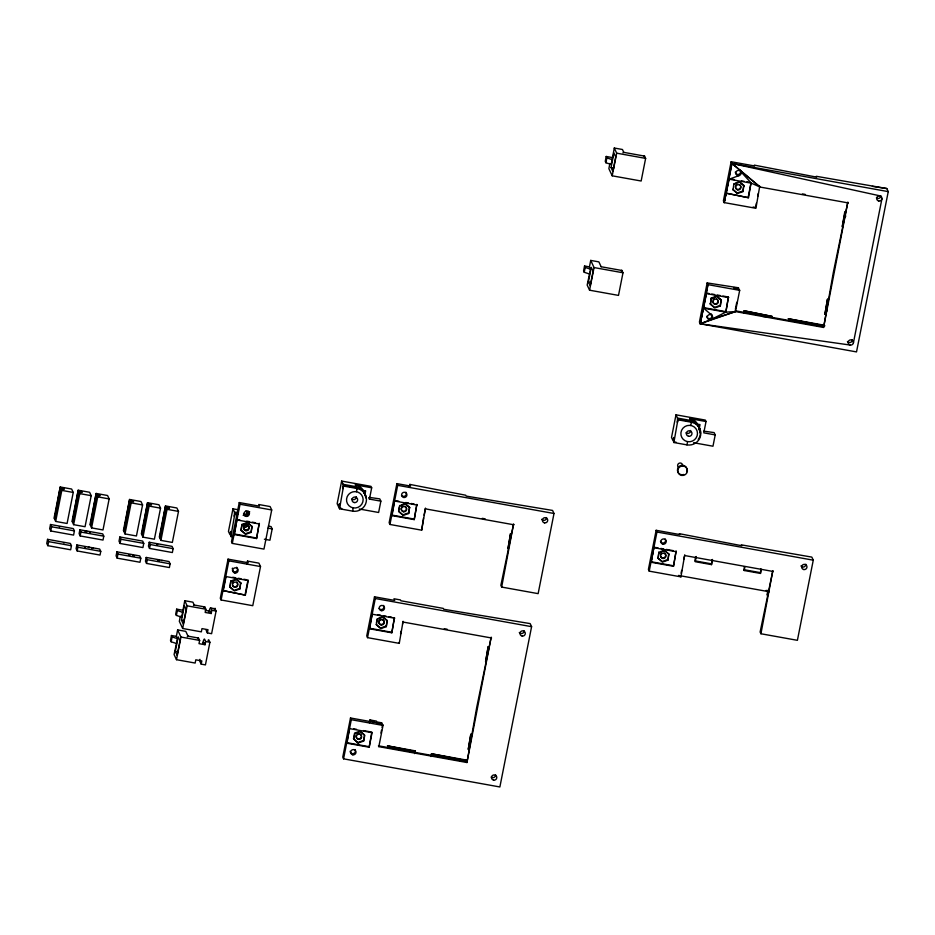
<?xml version="1.0" encoding="UTF-8"?>
<svg xmlns="http://www.w3.org/2000/svg" width="935" height="935" viewBox="0 0 935 935"><rect width="100%" height="100%" fill="white"/><g stroke="black" fill="none" stroke-linecap="round" stroke-linejoin="round"><path stroke-width="1.4" d="M759.734 186.217L755.924 208.295L724.193 202.591L731.941 163.45L731.147 161.732L754.72 165.986L754.323 165.133L816.711 177.147L816.313 176.294L886.812 188.543L888.25 191.617L856.518 351.911L700.21 323.779L699.415 322.061L707.152 282.919L738.486 287.781L738.779 288.424L733.881 287.536L734.396 288.623L739.293 289.511L739.678 290.353L735.483 311.589L700.21 323.779L707.959 284.637L707.152 282.919M47.545 539.331L46.75 543.375L47.814 545.666L70.663 549.78L71.457 545.736L70.394 543.445L47.545 539.331L48.62 541.622L47.814 545.666M50.513 524.488L49.672 528.684L50.747 530.975L73.584 535.089L74.414 530.881L73.351 528.591L50.513 524.488L51.577 526.779L50.747 530.975M60.226 486.983L54.066 518.025L54.487 518.913L60.226 486.983L71.644 489.04L73.234 492.441L67.086 523.483L55.656 521.426L54.884 519.767L61.032 488.725L64.305 489.309L63.896 488.456L60.635 487.86M55.656 521.426L61.803 490.384L61.032 488.725M78.189 490.209L72.03 521.251L72.439 522.139L78.189 490.209L89.608 492.266L91.198 495.667L85.05 526.721L73.62 524.664L72.825 522.945L78.961 491.892L82.233 492.488L81.859 491.681L78.587 491.097M73.62 524.664L79.767 493.61L78.961 491.892M76.857 544.941L76.121 548.67L77.184 550.949L100.033 555.063L100.77 551.346L99.694 549.055L76.857 544.941L77.921 547.232L77.184 550.949M79.872 529.771L79.113 533.651L80.176 535.942L103.014 540.056L103.785 536.176L102.721 533.885L79.872 529.771L80.948 532.062L80.176 535.942M85.225 531.629L87.224 531.536L85.26 531.08M96.141 493.446L89.982 524.488L90.391 525.376L96.141 493.446L107.56 495.503L109.15 498.904L103.002 529.958L91.572 527.889L90.753 526.125L96.889 495.071L100.162 495.667L96.55 494.334M89.9 533.008L90.111 531.957M91.572 527.889L97.719 496.847L96.889 495.071M116.898 551.814L116.092 555.857L117.155 558.148L140.005 562.262L140.799 558.218L139.736 555.928L116.898 551.814L117.962 554.104L117.155 558.148M119.855 536.971L119.025 541.178L120.089 543.469L142.926 547.571L143.756 543.375L142.693 541.084L119.855 536.971L120.919 539.261L120.089 543.469M129.568 499.465L123.408 530.507L123.829 531.396L129.568 499.465L140.986 501.522L142.576 504.923L136.44 535.977L125.009 533.92L124.226 532.26L130.374 501.207L133.647 501.803L133.237 500.938L129.977 500.354M125.009 533.92L131.145 502.866L130.374 501.207M128.773 554.934L130.491 554.759M147.531 502.691L141.372 533.745L141.781 534.621L147.531 502.691L158.95 504.748L160.54 508.161L154.392 539.203L142.961 537.146L142.167 535.428L148.303 504.386L151.575 504.97L151.201 504.164L147.929 503.579M142.961 537.146L149.109 506.092L148.303 504.386M146.199 557.435L145.463 561.152L146.526 563.431L169.375 567.545L170.112 563.828L169.036 561.549L146.199 557.435L147.262 559.714L146.526 563.431M149.226 542.253L148.455 546.133L149.518 548.424L172.356 552.538L173.127 548.658L172.063 546.367L149.226 542.253L150.29 544.544L149.518 548.424M156.986 544.602L157.103 544.018M157.033 544.719L157.15 544.123M157.536 544.801L157.594 544.1M165.483 505.928L159.324 536.971L159.745 537.859L165.483 505.928L176.902 507.985L178.492 511.387L172.344 542.44L160.913 540.383L160.095 538.607L166.231 507.553L169.504 508.149L165.892 506.817M160.913 540.383L167.061 509.33L166.231 507.553M176.353 636.373L171.456 635.496L170.497 640.346L171.163 641.772L176.458 643.514L177.416 638.663L176.353 636.373L177.638 629.909L185.796 631.37L188.064 636.232A11.676 1.286 -79.8 0 0 187.292 636.747M183.202 610.31L176.68 609.141L175.722 613.991L176.388 615.417L181.682 617.158L184.744 600.702L192.902 602.175L194.235 605.027L204.753 606.92L205.817 609.211L205.174 612.437L211.205 613.524L211.836 610.298L210.772 608.007L215.015 608.767L216.078 611.058L211.602 633.696L207.36 632.925L206.296 630.646A11.676 1.286 -79.8 0 1 206.132 629.734M171.163 641.772L172.122 636.922L171.456 635.496M176.388 615.417L177.346 610.567L176.68 609.141M180.361 616.165L179.333 621.331L182.664 628.484L201.341 631.85L201.972 628.612L208.002 629.699L207.36 632.925M175.312 651.414L178.199 636.864L180.011 640.755L177.124 655.306L175.312 651.414L178.036 651.905M181.495 620.209L184.37 605.658L186.182 609.55L183.307 624.101L181.495 620.209L184.207 620.7M208.073 640.487A11.676 1.286 -79.8 0 1 208.844 639.972L209.907 642.263L205.431 664.902L201.189 664.13L201.82 660.905L195.801 659.818L195.158 663.055L176.493 659.689L180.969 637.051L177.638 629.909M182.664 628.484L187.14 605.845L184.744 600.702M197.811 638.64A11.676 1.286 -79.8 0 1 198.571 638.126L199.634 640.417L199.003 643.642L205.022 644.729L205.665 641.503L204.601 639.213A11.676 1.286 -79.8 0 0 202.673 643.14M238.542 509.82L232.955 508.815L228.467 531.442L229.998 534.715L230.641 531.489L230.84 536.515L233.446 536.994M215.108 608.288L215.015 608.767A11.676 1.286 -79.8 0 0 214.255 609.281M232.955 508.815L234.475 512.088L234.334 516.377L234.965 513.14L237.583 513.607M230.84 536.515L234.965 513.14M247.506 561.093L248.278 562.776L228.047 559.142L220.298 598.271L221.104 599.99L252.766 605.693L260.514 566.552L258.925 563.15L247.506 561.093L246.945 563.887M239.255 502.551L231.506 541.681L232.301 543.399L263.962 549.102L271.711 509.961L270.121 506.56L258.703 504.503L259.486 506.186L239.255 502.551L240.05 504.257L232.301 543.399M221.104 599.99L228.853 560.848L228.047 559.142M223.196 591.13L226.071 576.579L248.266 580.577L245.379 595.127L222.927 590.558L245.379 595.127M256.587 538.537L259.194 523.413L256.587 538.537L234.393 534.539L237.011 519.416L239.781 519.918M229.952 587.227L230.805 580.997L229.952 587.227L234.346 590.943L239.851 589.003L240.704 582.774L236.321 579.057L232.184 580.506M248.617 523.39L252.169 526.756L251.048 532.412L245.543 534.352L240.891 530.063L242.013 524.406L246.139 522.945M241.16 530.636L242.013 524.406M239.851 589.003L240.704 582.774M251.048 532.412L251.901 526.183M245.122 594.555L247.997 580.004L248.266 580.577M268.38 526.125L271.103 526.615L272.167 528.906L269.935 540.22L264.383 539.226M341.649 481.069L337.161 503.708L338.692 506.98L339.335 503.743L339.534 508.78L352.577 511.129A11.676 11.465 -25 0 0 366.24 501.861A11.676 11.465 -25 0 0 357.065 488.491L356.714 487.743L343.659 485.394L343.028 488.631L343.168 484.342L341.649 481.069L371.02 486.364L371.686 487.789L369.442 499.103L380.861 501.16L378.617 512.485L359.204 508.991M339.534 508.78L343.659 485.394M352.577 511.129L353.22 507.892A8.345 8.193 -25 0 0 362.686 497.034A8.345 8.193 -25 0 0 348.556 494.498A8.345 8.193 -25 0 0 353.22 507.892M356.422 491.728L357.158 488.012M364.206 493.435L364.732 490.781M364.872 494.86L365.655 490.887L363.201 490.443L362.78 489.624A11.676 11.465 -25 0 0 355.37 484.856L356.223 486.691A11.676 11.465 -25 0 1 365.597 497.069M377.331 722.813L350.496 717.986L342.759 757.116L343.554 758.834L499.874 786.966L531.594 626.672L530.168 623.61L443.739 609.269L443.342 608.416L400.858 600.761L400.472 599.931L393.939 598.762L394.722 600.445L374.491 596.799L366.742 635.929L367.537 637.647L399.268 643.362L403.078 621.284L402.517 624.112M501.663 587.075L513.584 523.962L500.856 585.357L501.663 587.075L538.139 593.643L553.999 513.49L552.562 510.428L466.144 496.088L465.747 495.234L409.81 484.4L410.594 486.083L396.896 483.617L389.147 522.747L389.942 524.465L421.673 530.18L425.483 508.102L424.081 515.173M343.554 758.834L351.303 719.705L350.496 717.986M367.537 637.647L375.286 598.517L374.491 596.799M389.942 524.465L397.691 485.335L396.896 483.617M349.865 728.669L372.06 732.666L369.173 747.217L346.99 743.22L349.596 728.096M391.823 632.796L394.441 617.673L391.823 632.796L369.629 628.799L372.247 613.676M414.228 519.615L416.835 504.491L414.228 519.615L392.034 515.617L394.652 500.494M353.757 737.329L354.599 733.075L358.736 731.626M376.408 622.897L376.969 620.069M398.813 509.715L399.374 506.887M353.746 739.316L354.868 733.648L360.372 731.708L364.755 735.436L363.633 741.093L358.128 743.033L353.477 738.744L358.128 743.033M377.249 618.654L376.396 624.884L380.779 628.612L386.284 626.672L387.137 620.443L382.754 616.714L378.628 618.175M399.654 505.473L398.801 511.702L403.184 515.43L408.688 513.49L409.542 507.261L405.159 503.533L401.033 504.993M409.273 487.1L409.81 484.4M363.633 741.093L364.498 734.863L361.202 732.07M386.284 626.672L387.137 620.443M408.688 513.49L409.542 507.261M369.395 722.732L369.944 719.938L376.466 721.119L376.852 721.949L381.831 722.837L382.123 723.48L377.237 722.603L377.74 723.69L382.637 724.567L383.023 725.42L378.827 746.656L466.939 762.516L491.191 637.144L476.698 707.444L466.939 762.516M369.173 747.217L371.791 732.093L363.47 730.597M380.954 733.063L381.515 730.235M382.076 727.407L382.637 724.567M400.554 634.024L401.115 631.195M423.52 518.013L421.673 530.18M414.614 753.587L415.152 750.84L387.417 745.838L415.456 751.483L415.152 750.84M430.93 756.532L431.467 753.774L466.518 760.085M589.436 266.884L584.539 265.996L583.58 270.846L584.246 272.284L589.541 274.013L590.499 269.163L589.436 266.884L590.721 260.409L598.879 261.882L601.135 266.744L621.927 270.484L622.99 272.775L618.503 295.402L589.564 290.201L587.168 285.046L589.541 274.013M612.752 157.641L606.219 156.461L605.261 161.311L605.927 162.748L611.221 164.478L614.295 148.034L622.453 149.495L623.785 152.358L644.566 156.098L645.629 158.389L641.153 181.016L612.203 175.815L608.872 168.662L609.9 163.485M584.246 272.284L585.205 267.433L584.539 265.996M605.927 162.748L606.885 157.898L606.219 156.461M588.395 281.926L591.271 267.375L593.094 271.255L590.207 285.806L588.395 281.926L591.119 282.417M611.034 167.54L613.921 152.989L615.733 156.87L612.846 171.421L611.034 167.54L613.757 168.031M589.564 290.201L594.052 267.562L590.721 260.409M612.203 175.815L616.691 153.176L614.295 148.034M675.993 414.813L671.517 437.451L673.036 440.724L673.679 437.486L673.878 442.524L686.933 444.873A11.676 11.465 -25 0 0 700.596 435.605A11.676 11.465 -25 0 0 691.409 422.234L691.07 421.486L678.015 419.137L677.372 422.375L677.524 418.085L675.993 414.813L705.364 420.095L706.03 421.533L703.786 432.847L715.217 434.904L712.973 446.217L693.56 442.722M760.926 633.755L772.848 570.642L760.12 632.037L760.926 633.755L797.403 640.323L813.263 560.182L811.825 557.108L741.326 544.86L741.724 545.713L679.336 533.686L679.733 534.551L656.16 530.297L648.411 569.438L649.206 571.145L680.937 576.86L684.747 554.782M673.878 442.524L678.015 419.137M651.298 560.404L653.647 548.494M649.206 571.145L656.954 532.015L656.16 530.297M653.916 547.174L651.298 562.297L673.492 566.294L676.098 551.171L673.492 566.294M731.147 161.732L723.398 200.873L724.193 202.591L729.171 179.181L739.363 175.488M724.193 202.591L731.941 163.45L888.25 191.617M658.065 558.382L658.918 552.153L658.065 558.382L662.447 562.11L667.952 560.17L668.805 553.941L664.423 550.224L660.297 551.673M710.401 304.249L711.254 298.02L710.401 304.249L714.784 307.966L720.289 306.025L721.142 299.796L716.759 296.079L712.634 297.529M735.284 183.108L739.41 181.659L743.792 185.375L742.939 191.605L737.435 193.545L733.052 189.828L733.905 183.599M686.933 444.873L687.576 441.636A8.345 8.193 -25 0 0 697.042 430.778A8.345 8.193 -25 0 0 682.912 428.242A8.345 8.193 -25 0 0 687.576 441.636M690.766 425.472L691.503 421.743M667.952 560.17L668.805 553.941M720.289 306.025L721.142 299.796M742.939 191.605L743.792 185.375M698.562 427.166L699.076 424.525M698.959 429.925L700.011 424.63L697.557 424.186L697.136 423.356A11.676 11.465 -25 0 0 689.714 418.588L690.568 420.434A11.676 11.465 -25 0 1 699.836 429.819M823.583 327.449L833.342 272.377L847.835 202.089L823.583 327.449L735.483 311.589L725.829 312.15L728.447 297.026L722.895 296.033M748.21 197.156L751.085 182.606L748.479 197.729L726.016 193.159L748.479 197.729M739.678 290.353L707.959 284.637L700.21 323.779L710.834 319.63L725.829 312.15L728.447 297.026M681.101 573.19L681.662 570.35M683.906 559.025L684.467 556.196M735.366 309.333L736.768 302.25M755.807 206.039L756.368 203.211M757.771 196.128L758.332 193.3M743.582 313.202L744.073 310.782L772.111 316.416L763.591 316.498M695.067 559.539L695.57 556.956M696.224 556.512L695.208 561.69L711.523 564.623L712.54 559.457M711.523 564.623L711.886 559.89M761.242 569.555L760.471 573.435L744.155 570.502L744.272 567.054M744.155 570.502L744.926 566.622M760.471 573.435L760.845 568.702M767.483 591.995L767.261 595.244L768.289 590.02M824.927 314.207L827.475 299.188L824.927 314.207L827.031 310.525M845.088 212.315L842.248 226.679L844.796 211.672L845.649 216.464M853.398 342.946L881.915 198.863M134.067 555.986L133.273 555.308M159.242 560.673L159.008 560.053M157.559 560.31L158.798 559.96M157.945 560.299L158.973 560.451M93.021 548.015L91.852 548.307L93.29 548.214M88.357 547.454L89.234 547.419M59.314 526.872L59.711 526.837M161.439 560.556L162.374 560.497M734.174 184.16L739.678 182.231L744.061 185.948M733.052 189.828L732.783 189.256L737.166 192.972L742.671 191.032M711.523 298.592L717.028 296.652L721.411 300.369M710.133 303.676L714.515 307.393L720.032 305.453M242.282 524.979L247.787 523.039L252.169 526.756M240.891 530.063L245.274 533.78L250.779 531.84M399.923 506.045L405.428 504.105L409.81 507.822M398.532 511.129L402.915 514.858L408.42 512.918M231.074 581.57L236.578 579.63L240.973 583.346M229.694 586.654L234.077 590.371L239.582 588.431M377.518 619.227L383.023 617.287L387.406 621.015M376.127 624.311L380.51 628.039L386.026 626.099M659.175 552.725L664.692 550.785L669.074 554.513M657.796 557.821L662.179 561.538L667.683 559.597M357.871 742.46L363.376 740.52M92.378 548.377L92.997 548.389M735.483 311.589L710.834 319.63A2.665 2.618 -25 0 1 707.327 316.918A2.665 2.618 -25 0 1 711.348 314.885A2.665 2.618 -25 0 1 711.453 319.314M84.758 547.419L85.354 547.442M63.51 542.767L64.293 542.791M762.06 316.369L772.111 316.416L744.073 310.782M703.739 431.14L714.141 432.613L715.217 434.904M369.395 497.397L379.797 498.881L380.861 501.16M133.167 555.577L133.962 555.881M89.62 547.442L88.86 547.396M850.277 345.062A2.665 2.618 -25 0 1 848.781 340.772A2.665 2.618 -25 0 1 853.304 341.591A2.665 2.618 -25 0 1 850.277 345.062L700.21 323.779L706.521 293.602L728.704 297.599M886.812 188.543L872.367 186.392M616.691 153.176L645.629 158.389M731.673 179.111L734.442 179.613M741.385 180.864L744.155 181.355M746.925 181.857L749.706 182.36M729.171 179.181L751.354 183.178L760.12 187.058L848.232 202.93M802.37 193.896L805.21 194.41M753.084 207.021L755.527 207.453M594.052 267.562L622.99 272.775M706.252 293.041L709.022 293.532M711.804 294.034L714.574 294.537M717.344 295.039L720.125 295.53M824.576 325.275L788.123 318.706L824.787 325.894M735.085 310.747L823.197 326.607M703.377 307.592L725.56 311.589M725.829 312.15L703.634 308.164L711.722 315.153M689.714 418.588L706.03 421.533M677.524 418.085L690.568 420.434M678.354 419.885L691.409 422.234M673.527 441.776L676.145 442.243M397.691 485.335L553.999 513.49M656.954 532.015L813.263 560.182M355.37 484.856L371.686 487.789M343.168 484.342L356.223 486.691M344.01 486.142L357.065 488.491M396.031 500.739L398.813 501.242M405.743 502.492L408.513 502.995M411.295 503.486L414.065 503.988M655.295 547.419L658.076 547.922M660.846 548.424L663.616 548.927M666.398 549.418L673.329 550.668M394.909 501.067L417.103 505.064M654.173 547.746L676.367 551.743M482.32 518.341L485.171 518.843M425.869 508.944L513.981 524.804M685.133 555.624L773.245 571.495M694.81 560.836L711.126 563.77M743.757 569.649L760.073 572.582M413.96 519.042L391.765 515.045L392.034 515.617M651.029 561.725L673.223 565.722M339.183 508.032L341.789 508.5M766.092 590.417L768.932 590.92M678.529 575.434L769.33 591.785M240.05 504.257L271.711 509.961M245.543 511.083L249.738 511.831M243.614 513.724L247.53 514.437L246.676 512.59L249.388 513.081M234.475 512.088L238.39 512.789M244.105 514.788L248.02 515.489M235.316 513.888L237.922 514.355M243.147 515.29L245.765 515.758M246.711 521.169L249.493 521.672M252.263 522.162L255.033 522.665M237.28 519.989L259.462 523.986M61.803 490.384L73.234 492.441M79.767 493.61L91.198 495.667M97.719 496.847L109.15 498.904M131.145 502.866L142.576 504.923M149.109 506.092L160.54 508.161M167.061 509.33L178.492 511.387M267.889 528.135L272.167 528.906M256.319 537.964L234.124 533.967L234.393 534.539M51.577 526.779L74.414 530.881M80.948 532.062L103.785 536.176M120.919 539.261L143.756 543.375M150.29 544.544L173.127 548.658M228.853 560.848L260.514 566.552M375.286 598.517L531.594 626.672M48.62 541.622L71.457 545.736M117.962 554.104L140.799 558.218M77.921 547.232L100.77 551.346M147.262 559.714L170.112 563.828M232.745 577.257L235.515 577.76M238.285 578.262L241.066 578.753M243.836 579.256L246.606 579.758M377.798 614.669L380.568 615.172M383.338 615.674L386.12 616.177M388.89 616.668L391.66 617.17M372.516 614.248L394.699 618.245M444.289 628.706L447.129 629.22M403.476 622.126L491.576 637.997M391.555 632.224L369.36 628.226L369.629 628.799M187.14 605.845L205.817 609.211M211.836 610.298L216.078 611.058M205.314 610.368L210.13 611.245L211.205 613.524M187.736 636.104L198.255 637.997M180.969 637.051L199.634 640.417M205.665 641.503L209.907 642.263M351.303 719.705L383.023 725.42M353.757 728.844L356.527 729.347M466.729 760.716L431.467 753.774M466.542 761.674L378.43 745.803L378.827 746.656M368.904 746.644L346.721 742.647L346.99 743.22M731.941 163.45L760.12 187.058L731.941 163.45L879.812 195.812M606.885 157.898L612.18 159.628M585.205 267.433L590.499 269.163M177.346 610.567L182.641 612.308M172.122 636.922L177.416 638.663M740.707 171.514A2.665 2.618 -25 0 1 738.907 175.605A2.665 2.618 -25 0 1 735.95 172.309A2.665 2.618 -25 0 1 740.251 171L751.354 183.178M697.557 424.186L698.585 426.243A11.676 11.465 -25 0 1 699.181 429.177M680.54 576.018L680.937 576.86M368.776 497.677L369.442 499.103M363.201 490.443L364.229 492.5A11.676 11.465 -25 0 1 364.837 495.433M398.871 642.52L399.268 643.362M373.988 722.217L369.944 719.938M205.022 644.729L203.959 642.45A8.345 0.923 -79.8 0 0 203.409 642.812M201.189 664.13L200.113 661.851A11.676 1.286 -79.8 0 1 199.95 659.327M176.458 643.514L174.085 654.547L176.493 659.689M739.714 169.854A2.665 2.618 -25 0 1 739.153 174.202A2.665 2.618 -25 0 1 735.307 172.075M880.793 195.684A2.665 2.618 -25 0 1 876.387 197.904M739.772 184.733A2.665 2.618 -25 0 1 739.865 188.613A2.665 2.618 -25 0 1 735.95 188.426A2.665 2.618 -25 0 1 736.535 184.581M716.549 298.791A2.665 2.618 -25 0 1 717.133 303.115A2.665 2.618 -25 0 1 712.856 302.052M712.984 300.042A2.665 2.618 -25 0 1 713.37 299.469M713.896 299.001A2.665 2.618 -25 0 1 714.515 298.686M852.276 339.767A2.665 2.618 -25 0 1 847.414 341.474M711.64 314.511A2.665 2.618 -25 0 1 710.296 318.484A2.665 2.618 -25 0 1 706.778 316.229M710.6 313.634A2.665 2.618 -25 0 1 711.184 314.008M236.625 567.253A2.665 2.618 -25 0 1 236.356 571.425A2.665 2.618 -25 0 1 232.359 570.151M232.266 568.796A2.665 2.618 -25 0 1 232.488 568.141M236.684 582.131A2.665 2.618 -25 0 1 236.415 586.303A2.665 2.618 -25 0 1 232.418 585.029M232.324 583.674A2.665 2.618 -25 0 1 233.446 581.979M495.62 774.823A2.665 2.618 -25 0 1 491.214 777.043M357.86 733.753A2.665 2.618 -25 0 1 361.377 736.009A2.665 2.618 -25 0 1 358.21 738.814A2.665 2.618 -25 0 1 356.328 735.109M354.984 749.578A2.665 2.618 -25 0 1 353.64 753.552A2.665 2.618 -25 0 1 350.122 751.296M382.544 619.426A2.665 2.618 -25 0 1 383.853 622.722A2.665 2.618 -25 0 1 380.627 624.346A2.665 2.618 -25 0 1 378.757 621.331M378.979 620.676A2.665 2.618 -25 0 1 380.51 619.332M524.138 630.739A2.665 2.618 -25 0 1 519.276 632.457M383.525 605.424A2.665 2.618 -25 0 1 382.801 609.082A2.665 2.618 -25 0 1 379.107 608.428M208.844 611.934A11.676 1.286 -79.8 0 1 210.772 608.007M203.982 607.434A11.676 1.286 -79.8 0 1 204.753 606.92M209.592 611.607A8.345 0.923 -79.8 0 1 210.13 611.245M193.475 605.541A11.676 1.286 -79.8 0 1 194.235 605.027M246.676 512.59A11.676 11.465 -25 0 1 249.552 513.514M247.576 525.189A2.84 2.782 -25 0 1 243.556 527.223M247.378 525.026A2.84 2.782 -25 0 1 247.997 529.619A2.84 2.782 -25 0 1 243.451 528.497M243.591 526.358A2.84 2.782 -25 0 1 244 525.739M244.549 525.248A2.84 2.782 -25 0 1 245.215 524.921M356.305 496.719A2.84 2.782 -25 0 1 351.63 499.08M356.714 487.743A11.676 11.465 -25 0 1 366.088 498.121M699.941 430.813A11.676 11.465 -25 0 1 699.906 432.811M690.661 430.462A2.84 2.782 -25 0 1 685.986 432.823M691.07 421.486A11.676 11.465 -25 0 1 698.223 439.462M623.014 152.873A11.676 1.286 -79.8 0 1 623.785 152.358M643.794 156.612A11.676 1.286 -79.8 0 1 644.566 156.098M600.819 266.604A11.676 1.286 -79.8 0 1 601.135 266.744M621.156 270.998A11.676 1.286 -79.8 0 1 621.927 270.484M248.278 511.176A2.665 2.618 -25 0 1 247.261 515.01A2.665 2.618 -25 0 1 243.556 513.56M246.641 524.967A2.665 2.618 -25 0 1 248.137 529.257A2.665 2.618 -25 0 1 243.614 528.439M243.521 527.083A2.665 2.618 -25 0 1 244.128 525.856M244.643 525.388A2.665 2.618 -25 0 1 245.952 524.932M546.543 517.558A2.665 2.618 -25 0 1 541.681 519.276M405.919 492.242A2.665 2.618 -25 0 1 405.194 495.901A2.665 2.618 -25 0 1 401.512 495.246M404.937 506.244A2.665 2.618 -25 0 1 406.257 509.54A2.665 2.618 -25 0 1 403.032 511.164A2.665 2.618 -25 0 1 401.162 508.149M401.769 506.922A2.665 2.618 -25 0 1 402.903 506.151M664.201 552.924A2.665 2.618 -25 0 1 664.797 557.248A2.665 2.618 -25 0 1 660.519 556.196M660.648 554.186A2.665 2.618 -25 0 1 661.548 553.146M805.806 564.249A2.665 2.618 -25 0 1 800.944 565.956M665.182 538.934A2.665 2.618 -25 0 1 664.166 542.767A2.665 2.618 -25 0 1 660.461 541.307M678.494 467.348A2.501 2.454 -25 0 1 679.324 463.141A2.501 2.454 -25 0 1 682.573 465.899M683.929 474.489A4.839 4.745 -25 0 1 677.466 470.539A4.839 4.745 -25 0 1 683.076 465.326A4.839 4.745 -25 0 1 686.641 471.965M470.819 734.255L468.271 749.262L470.819 734.255M488.14 646.74L485.592 661.746L488.14 646.74M510.545 533.558L507.997 548.564L510.545 533.558M878.795 200.99A2.665 2.618 -25 0 0 881.822 197.507A2.665 2.618 -25 0 0 877.299 196.701A2.665 2.618 -25 0 0 878.795 200.99M737.773 189.898A2.665 2.618 -25 0 0 740.801 186.427A2.665 2.618 -25 0 0 736.289 185.609A2.665 2.618 -25 0 0 737.773 189.898M715.123 304.331A2.665 2.618 -25 0 0 718.162 300.848A2.665 2.618 -25 0 0 713.639 300.042A2.665 2.618 -25 0 0 715.123 304.331M234.895 572.991A2.665 2.618 -25 0 0 237.922 569.52A2.665 2.618 -25 0 0 233.399 568.702A2.665 2.618 -25 0 0 234.895 572.991M234.685 587.297A2.665 2.618 -25 0 0 237.712 583.826A2.665 2.618 -25 0 0 233.189 583.008A2.665 2.618 -25 0 0 234.685 587.297M352.799 754.814A2.665 2.618 -25 0 0 355.838 751.331A2.665 2.618 -25 0 0 351.315 750.524A2.665 2.618 -25 0 0 352.799 754.814M493.622 780.129A2.665 2.618 -25 0 0 496.649 776.658A2.665 2.618 -25 0 0 492.126 775.84A2.665 2.618 -25 0 0 493.622 780.129M358.479 739.386A2.665 2.618 -25 0 0 361.506 735.915A2.665 2.618 -25 0 0 356.983 735.097A2.665 2.618 -25 0 0 358.479 739.386M522.139 636.045A2.665 2.618 -25 0 0 525.166 632.574A2.665 2.618 -25 0 0 520.643 631.756A2.665 2.618 -25 0 0 522.139 636.045M381.34 610.66A2.665 2.618 -25 0 0 384.367 607.189A2.665 2.618 -25 0 0 379.844 606.371A2.665 2.618 -25 0 0 381.34 610.66M381.118 624.966A2.665 2.618 -25 0 0 384.156 621.495A2.665 2.618 -25 0 0 379.633 620.676A2.665 2.618 -25 0 0 381.118 624.966M354.283 502.562A2.84 2.782 -25 0 0 357.497 498.869A2.84 2.782 -25 0 0 352.694 498.004A2.84 2.782 -25 0 0 354.283 502.562M688.628 436.294A2.84 2.782 -25 0 0 691.842 432.613A2.84 2.782 -25 0 0 687.038 431.748A2.84 2.782 -25 0 0 688.628 436.294M246.092 516.4A2.665 2.618 -25 0 0 249.131 512.929A2.665 2.618 -25 0 0 244.608 512.111A2.665 2.618 -25 0 0 246.092 516.4M245.882 530.706A2.665 2.618 -25 0 0 248.909 527.235A2.665 2.618 -25 0 0 244.397 526.417A2.665 2.618 -25 0 0 245.882 530.706M544.532 522.864A2.665 2.618 -25 0 0 547.571 519.392A2.665 2.618 -25 0 0 543.048 518.574A2.665 2.618 -25 0 0 544.532 522.864M403.733 497.478A2.665 2.618 -25 0 0 406.772 494.007A2.665 2.618 -25 0 0 402.249 493.189A2.665 2.618 -25 0 0 403.733 497.478M403.523 511.784A2.665 2.618 -25 0 0 406.55 508.313A2.665 2.618 -25 0 0 402.027 507.495A2.665 2.618 -25 0 0 403.523 511.784M662.786 558.464A2.665 2.618 -25 0 0 665.813 554.993A2.665 2.618 -25 0 0 661.29 554.174A2.665 2.618 -25 0 0 662.786 558.464M803.796 569.544A2.665 2.618 -25 0 0 806.835 566.072A2.665 2.618 -25 0 0 802.312 565.266A2.665 2.618 -25 0 0 803.796 569.544M662.997 544.158A2.665 2.618 -25 0 0 666.036 540.687A2.665 2.618 -25 0 0 661.512 539.869A2.665 2.618 -25 0 0 662.997 544.158M681.767 475.436A4.839 4.745 -25 0 0 687.108 469.008A4.839 4.745 -25 0 0 678.868 467.734A4.839 4.745 -25 0 0 681.767 475.436"/></g></svg>
